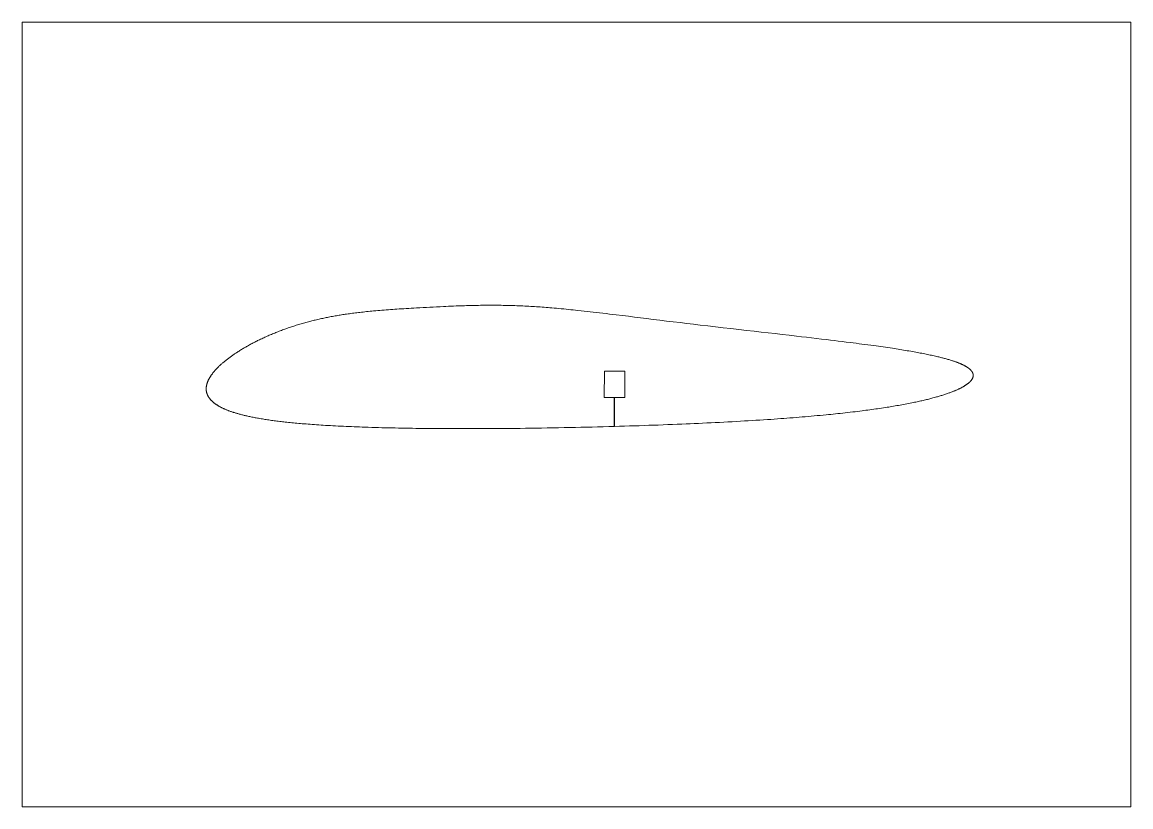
# Paper-space layout 'Sheet' of a CAD drawing. Header units: millimetres. Extents: x 0 to 420, y 0 to 297.
# The model-space entities are those that its viewports show. They can reach past a viewport. Long polylines and large blocks are cut down to what shows.
import ezdxf

# ---------------------------------------------------------------- set-up
doc = ezdxf.new("R2010")
doc.units = ezdxf.units.MM
doc.layers.add('Geometries', color=7, linetype='Continuous')

msp = doc.modelspace()

# ---------------------------------------------------------------- linework, layer by layer
at = {"layer": 'Geometries', "linetype": 'Continuous', "lineweight": 13}
for p, q in [((220.58, 164.91), (220.54, 154.91)), ((228.34, 164.91), (220.58, 164.91)), ((228.31, 154.91), (228.34, 164.91)), ((220.54, 154.91), (224.32, 154.91)), ((224.32, 143.98), (224.32, 154.91)), ((224.43, 154.91), (228.31, 154.91)), ((224.43, 143.98), (224.43, 154.91))]:
    msp.add_line(p, q, dxfattribs=at)
at = {"layer": 'Geometries', "linetype": 'Continuous', "lineweight": 13, "flags": 128}
for points in [[(70.04, 160.27), (70.08, 160.4), (70.12, 160.52), (70.16, 160.64), (70.21, 160.76), (70.25, 160.88), (70.3, 160.99), (70.35, 161.11), (70.4, 161.23), (70.45, 161.34), (70.51, 161.48), (70.58, 161.61), (70.64, 161.75), (70.71, 161.88), (70.78, 162.01), (70.85, 162.14), (70.93, 162.28), (71, 162.41), (71.08, 162.53), (71.16, 162.66), (71.24, 162.79), (71.32, 162.92), (71.41, 163.07), (71.51, 163.21), (71.61, 163.36), (71.72, 163.5), (71.82, 163.65), (71.93, 163.8), (72.04, 163.94), (72.15, 164.08), (72.26, 164.23), (72.37, 164.37), (72.48, 164.5), (72.6, 164.64), (72.71, 164.78), (72.85, 164.94), (72.99, 165.1), (73.13, 165.25), (73.27, 165.41), (73.41, 165.56), (73.55, 165.72), (73.71, 165.88), (73.87, 166.05), (74.03, 166.21), (74.2, 166.38), (74.36, 166.54), (74.53, 166.7), (74.69, 166.86), (74.88, 167.03), (75.06, 167.2), (75.25, 167.37), (75.44, 167.54), (75.62, 167.71), (75.82, 167.87), (76.01, 168.04), (76.2, 168.2), (76.39, 168.37), (76.59, 168.53), (76.78, 168.69), (76.97, 168.84), (77.17, 169), (77.36, 169.15), (77.61, 169.35), (77.87, 169.55), (78.12, 169.74), (78.38, 169.94), (78.64, 170.13), (78.9, 170.31), (79.15, 170.5), (79.41, 170.68), (79.67, 170.87), (79.93, 171.05), (80.2, 171.23), (80.46, 171.41), (80.73, 171.59), (81, 171.77), (81.27, 171.95), (81.54, 172.13), (81.86, 172.33), (82.18, 172.53), (82.49, 172.73), (82.81, 172.93), (83.14, 173.13), (83.46, 173.32), (83.76, 173.5), (84.07, 173.68), (84.37, 173.86), (84.68, 174.04), (84.99, 174.22), (85.35, 174.42), (85.7, 174.62), (86.06, 174.82), (86.42, 175.01), (86.79, 175.21), (87.15, 175.4), (87.51, 175.59), (87.85, 175.77), (88.18, 175.94), (88.52, 176.11), (88.85, 176.28), (89.19, 176.45), (89.53, 176.61), (89.93, 176.81), (90.34, 177), (90.75, 177.2), (91.16, 177.39), (91.57, 177.58), (91.97, 177.76), (92.37, 177.95), (92.78, 178.13), (93.19, 178.31), (93.6, 178.49), (94.01, 178.66), (94.43, 178.84), (94.85, 179.01), (95.26, 179.19), (95.68, 179.35), (96.09, 179.52), (96.5, 179.68), (96.91, 179.85), (97.33, 180.01), (97.76, 180.17), (98.18, 180.33), (98.6, 180.49), (99.03, 180.65), (99.45, 180.8), (99.88, 180.95), (100.31, 181.1), (100.74, 181.26), (101.18, 181.4), (101.61, 181.55), (102.04, 181.7), (102.48, 181.84), (102.91, 181.98), (103.35, 182.12), (103.8, 182.26), (104.26, 182.4), (104.72, 182.54), (105.18, 182.68), (105.64, 182.82), (106.1, 182.95), (106.56, 183.08), (107.02, 183.21), (107.48, 183.34), (107.94, 183.47), (108.41, 183.59), (108.87, 183.71), (109.31, 183.83), (109.74, 183.94), (110.18, 184.05), (110.62, 184.16), (111.06, 184.26), (111.53, 184.37), (111.99, 184.48), (112.46, 184.59), (112.93, 184.69), (113.39, 184.8), (113.86, 184.9), (114.3, 184.99), (114.75, 185.09), (115.19, 185.18), (115.63, 185.27), (116.07, 185.35), (116.57, 185.45), (117.06, 185.54), (117.56, 185.64), (118.06, 185.73), (118.55, 185.81), (119.05, 185.9), (119.54, 185.98), (120.04, 186.07), (120.51, 186.14), (120.99, 186.22), (121.46, 186.29), (121.93, 186.36), (122.41, 186.43), (122.88, 186.5), (123.44, 186.58), (124, 186.66), (124.56, 186.74), (125.12, 186.81), (125.69, 186.88), (126.26, 186.96), (126.83, 187.03), (127.4, 187.09), (127.98, 187.16), (128.55, 187.22), (129.12, 187.29), (129.79, 187.36), (130.46, 187.43), (131.13, 187.5), (131.8, 187.56), (132.47, 187.63), (133.13, 187.69), (133.92, 187.76), (134.71, 187.83), (135.5, 187.9), (136.29, 187.96), (137.11, 188.03), (137.93, 188.09), (138.74, 188.16), (139.56, 188.22), (140.38, 188.28), (141.18, 188.33), (141.98, 188.39), (142.79, 188.44), (143.59, 188.49), (144.54, 188.55), (145.5, 188.61), (146.46, 188.67), (147.41, 188.73), (148.37, 188.78), (149.33, 188.84), (150.61, 188.91), (151.89, 188.98), (153.17, 189.04), (154.45, 189.11), (155.73, 189.18), (157.01, 189.24), (158.3, 189.31), (159.58, 189.37), (160.53, 189.41), (161.49, 189.46), (162.45, 189.5), (163.41, 189.54), (164.36, 189.58), (165.32, 189.61), (166.07, 189.64), (166.82, 189.67), (167.58, 189.69), (168.33, 189.72), (169.08, 189.74), (169.83, 189.76), (170.59, 189.78), (171.34, 189.8), (172.09, 189.81), (172.84, 189.82), (173.6, 189.84), (174.35, 189.84), (175.06, 189.85), (175.77, 189.86), (176.48, 189.86), (177.19, 189.86), (177.9, 189.86), (178.62, 189.86), (179.33, 189.86), (180.05, 189.85), (180.77, 189.84), (181.49, 189.83), (182.21, 189.82), (182.93, 189.81), (183.64, 189.79), (184.4, 189.77), (185.15, 189.75), (185.9, 189.73), (186.65, 189.71), (187.41, 189.68), (188.16, 189.65), (188.91, 189.62), (189.66, 189.59), (190.41, 189.55), (191.17, 189.51), (191.92, 189.47), (192.67, 189.43), (193.38, 189.39), (194.08, 189.34), (194.79, 189.3), (195.5, 189.25), (196.21, 189.2), (196.96, 189.15), (197.71, 189.09), (198.46, 189.03), (199.21, 188.98), (199.96, 188.91), (200.71, 188.85), (201.6, 188.78), (202.48, 188.7), (203.36, 188.62), (204.25, 188.53), (205.15, 188.45), (206.05, 188.36), (206.95, 188.27), (207.85, 188.18), (208.75, 188.09), (209.65, 187.99), (210.55, 187.9), (211.71, 187.77), (212.88, 187.64), (214.04, 187.52), (215.2, 187.38), (216.37, 187.25), (217.53, 187.12), (218.69, 186.98), (219.97, 186.83), (221.25, 186.68), (222.53, 186.53), (223.81, 186.37), (225.08, 186.22), (227.37, 185.94), (229.65, 185.66), (231.93, 185.38), (234.21, 185.1), (236.5, 184.82), (239.04, 184.51), (241.59, 184.2), (244.14, 183.89), (246.68, 183.58), (249.23, 183.28), (251.78, 182.98), (254.33, 182.67), (256.88, 182.37), (259.79, 182.03), (262.7, 181.69), (265.62, 181.35), (268.53, 181.02), (271.44, 180.68), (274.36, 180.35), (277.27, 180.01), (279.94, 179.71), (282.61, 179.4), (285.28, 179.1), (287.95, 178.8), (290.62, 178.49), (293.29, 178.18), (295.2, 177.96), (297.1, 177.74), (299, 177.52), (300.91, 177.3), (302.81, 177.07), (304.71, 176.84), (306.21, 176.66), (307.7, 176.48), (309.19, 176.3), (310.69, 176.11), (312.18, 175.93), (313.68, 175.74), (314.8, 175.6), (315.92, 175.45), (317.04, 175.31), (318.15, 175.16), (319.27, 175.01), (320.39, 174.86), (321.51, 174.71), (322.63, 174.56), (323.51, 174.44), (324.39, 174.31), (325.27, 174.19), (326.14, 174.07), (327.02, 173.94), (327.9, 173.81), (328.78, 173.68), (329.66, 173.55), (330.37, 173.44), (331.08, 173.33), (331.8, 173.22), (332.51, 173.1), (333.22, 172.99), (333.94, 172.87), (334.65, 172.76), (335.3, 172.65), (335.96, 172.54), (336.61, 172.43), (337.26, 172.31), (337.92, 172.2), (338.57, 172.08), (339.13, 171.98), (339.68, 171.87), (340.24, 171.77), (340.8, 171.66), (341.36, 171.56), (341.91, 171.45), (342.47, 171.33), (342.98, 171.23), (343.49, 171.13), (344, 171.02), (344.51, 170.91), (345.02, 170.8), (345.53, 170.69), (345.96, 170.59), (346.39, 170.49), (346.83, 170.39), (347.26, 170.28), (347.69, 170.18), (348.03, 170.09), (348.37, 170.01), (348.71, 169.92), (349.05, 169.83), (349.39, 169.74), (349.72, 169.65), (350.06, 169.56), (350.4, 169.47), (350.73, 169.37), (351.07, 169.27), (351.4, 169.17), (351.73, 169.07), (352.05, 168.97), (352.38, 168.87), (352.62, 168.79), (352.86, 168.71), (353.09, 168.63), (353.33, 168.55), (353.57, 168.47), (353.8, 168.38), (354.04, 168.3), (354.25, 168.22), (354.47, 168.14), (354.68, 168.06), (354.89, 167.97), (355.11, 167.88), (355.32, 167.8), (355.5, 167.72), (355.68, 167.64), (355.86, 167.56), (356.04, 167.48), (356.21, 167.4), (356.39, 167.31), (356.57, 167.22), (356.73, 167.14), (356.88, 167.06), (357.04, 166.97), (357.2, 166.89), (357.36, 166.8), (357.51, 166.71)], [(357.51, 166.71), (357.62, 166.65), (357.73, 166.58), (357.83, 166.52), (357.93, 166.46), (358.03, 166.39), (358.12, 166.33), (358.22, 166.27), (358.31, 166.2), (358.4, 166.14), (358.49, 166.07), (358.57, 166.01), (358.66, 165.94), (358.74, 165.88), (358.82, 165.81), (358.9, 165.75), (358.97, 165.68), (359.05, 165.61), (359.12, 165.55), (359.19, 165.48), (359.26, 165.41), (359.32, 165.35), (359.39, 165.28), (359.45, 165.21), (359.5, 165.15), (359.56, 165.09), (359.61, 165.03), (359.66, 164.97), (359.7, 164.9), (359.75, 164.84), (359.8, 164.77), (359.84, 164.7), (359.88, 164.64), (359.93, 164.57), (359.96, 164.5), (360, 164.43), (360.04, 164.36), (360.07, 164.3), (360.09, 164.23), (360.12, 164.17), (360.14, 164.1), (360.17, 164.04), (360.19, 163.98), (360.2, 163.91), (360.22, 163.85), (360.24, 163.78), (360.25, 163.72), (360.26, 163.65), (360.27, 163.59), (360.28, 163.53), (360.28, 163.47), (360.29, 163.4), (360.29, 163.34), (360.29, 163.28)], [(224.32, 143.98), (222.21, 143.92), (220.1, 143.86), (218, 143.81), (215.89, 143.76), (213.78, 143.71), (211.68, 143.66), (209.57, 143.61), (207.42, 143.56), (205.28, 143.52), (203.13, 143.48), (200.99, 143.44), (198.84, 143.41), (196.7, 143.37), (194.67, 143.34), (192.65, 143.31), (190.63, 143.29), (188.61, 143.26), (186.58, 143.24), (184.9, 143.22), (183.21, 143.21), (181.53, 143.19), (179.84, 143.18), (178.15, 143.17), (176.47, 143.16), (174.88, 143.15), (173.29, 143.15), (171.7, 143.14), (170.11, 143.14), (168.52, 143.14), (166.84, 143.14), (165.15, 143.14), (163.46, 143.14), (161.78, 143.15), (160.09, 143.16), (158.41, 143.17), (156.82, 143.18), (155.23, 143.19), (153.64, 143.21), (152.05, 143.23), (150.46, 143.24), (149.13, 143.26), (147.81, 143.28), (146.49, 143.3), (145.16, 143.32), (143.84, 143.34), (142.51, 143.37), (141.26, 143.4), (140.02, 143.42), (138.77, 143.45), (137.52, 143.48), (136.27, 143.51), (134.98, 143.55), (133.7, 143.58), (132.41, 143.62), (131.12, 143.66), (129.84, 143.7), (128.83, 143.74), (127.81, 143.78), (126.8, 143.81), (125.79, 143.85), (124.78, 143.9), (123.77, 143.94), (122.76, 143.98), (121.75, 144.03), (120.74, 144.08), (119.73, 144.13), (118.74, 144.18), (117.75, 144.23), (116.75, 144.29), (115.76, 144.34), (114.92, 144.39), (114.08, 144.44), (113.24, 144.5), (112.4, 144.55), (111.56, 144.61), (110.72, 144.67), (109.92, 144.72), (109.13, 144.78), (108.34, 144.84), (107.55, 144.91), (106.75, 144.97), (106.09, 145.03), (105.43, 145.08), (104.77, 145.14), (104.11, 145.2), (103.46, 145.26), (102.8, 145.32), (102.17, 145.38), (101.55, 145.45), (100.93, 145.51), (100.31, 145.58), (99.69, 145.64), (99.16, 145.7), (98.62, 145.76), (98.09, 145.82), (97.56, 145.89), (97.03, 145.95), (96.49, 146.02), (95.99, 146.08), (95.49, 146.15), (94.99, 146.21), (94.49, 146.28), (93.99, 146.35), (93.49, 146.42), (92.99, 146.5), (92.49, 146.57), (91.99, 146.65), (91.49, 146.73), (91, 146.81), (90.51, 146.89), (90.02, 146.97), (89.53, 147.06), (89.11, 147.13), (88.7, 147.21), (88.28, 147.29), (87.87, 147.36), (87.46, 147.45), (87.04, 147.53), (86.65, 147.61), (86.26, 147.69), (85.88, 147.77), (85.49, 147.86), (85.1, 147.94), (84.78, 148.02), (84.45, 148.09), (84.13, 148.17), (83.81, 148.25), (83.49, 148.33), (83.17, 148.41), (82.87, 148.49), (82.56, 148.57), (82.26, 148.65), (81.96, 148.73), (81.66, 148.82), (81.4, 148.89), (81.15, 148.97), (80.89, 149.05), (80.63, 149.13), (80.38, 149.21), (80.12, 149.29), (79.88, 149.37), (79.64, 149.44), (79.4, 149.53), (79.16, 149.61), (78.93, 149.69), (78.69, 149.78), (78.45, 149.87), (78.21, 149.95), (77.98, 150.05), (77.74, 150.14), (77.51, 150.23), (77.28, 150.32), (77.05, 150.42), (76.82, 150.52), (76.63, 150.6), (76.44, 150.69), (76.25, 150.78), (76.05, 150.86), (75.86, 150.96), (75.67, 151.05), (75.5, 151.14), (75.32, 151.23), (75.14, 151.32), (74.97, 151.41), (74.79, 151.51), (74.65, 151.59), (74.51, 151.67), (74.36, 151.75), (74.22, 151.84), (74.08, 151.93), (73.94, 152.01), (73.81, 152.1), (73.68, 152.18), (73.55, 152.27), (73.42, 152.36), (73.29, 152.45), (73.16, 152.54), (73.03, 152.63), (72.9, 152.73), (72.77, 152.83), (72.65, 152.93), (72.55, 153.01), (72.45, 153.09), (72.35, 153.17), (72.26, 153.25), (72.16, 153.34), (72.07, 153.42), (71.98, 153.51), (71.88, 153.59), (71.79, 153.68), (71.7, 153.77), (71.62, 153.86), (71.53, 153.95), (71.45, 154.04), (71.37, 154.13), (71.28, 154.23), (71.2, 154.33), (71.12, 154.42), (71.04, 154.52), (70.96, 154.62), (70.89, 154.72), (70.82, 154.83), (70.75, 154.93), (70.68, 155.03), (70.63, 155.12), (70.57, 155.2), (70.52, 155.28), (70.47, 155.37), (70.43, 155.46), (70.38, 155.54), (70.34, 155.63), (70.29, 155.72), (70.25, 155.81), (70.2, 155.91), (70.16, 156.02), (70.12, 156.12), (70.07, 156.23), (70.04, 156.34), (70, 156.45), (69.96, 156.56), (69.93, 156.66), (69.91, 156.76), (69.88, 156.86), (69.86, 156.96), (69.83, 157.07), (69.81, 157.17), (69.79, 157.27), (69.78, 157.38), (69.76, 157.48), (69.75, 157.59), (69.74, 157.69), (69.73, 157.8), (69.72, 157.89), (69.72, 157.99), (69.71, 158.09), (69.71, 158.19), (69.71, 158.29), (69.71, 158.4), (69.72, 158.5), (69.72, 158.61), (69.73, 158.71), (69.74, 158.82), (69.75, 158.92), (69.76, 159.02), (69.78, 159.12), (69.79, 159.22), (69.81, 159.31), (69.83, 159.41), (69.85, 159.54), (69.88, 159.66), (69.91, 159.78), (69.94, 159.91), (69.97, 160.03), (70.01, 160.15), (70.04, 160.27)], [(354.9, 158.19), (355.08, 158.27), (355.25, 158.36), (355.43, 158.44), (355.6, 158.53), (355.77, 158.62), (355.94, 158.71), (356.11, 158.8), (356.27, 158.89), (356.43, 158.98), (356.58, 159.06), (356.73, 159.15), (356.89, 159.25), (357.04, 159.34), (357.17, 159.42), (357.3, 159.5), (357.42, 159.58), (357.55, 159.67), (357.68, 159.76), (357.8, 159.84), (357.93, 159.93), (358.04, 160.01), (358.15, 160.1), (358.26, 160.18), (358.37, 160.27), (358.48, 160.36), (358.59, 160.45), (358.68, 160.52), (358.77, 160.6), (358.86, 160.68), (358.95, 160.77), (359.03, 160.85), (359.1, 160.91), (359.16, 160.98), (359.23, 161.05), (359.29, 161.12), (359.35, 161.19), (359.41, 161.26), (359.47, 161.33), (359.53, 161.41), (359.59, 161.48), (359.65, 161.56), (359.7, 161.64), (359.75, 161.71), (359.8, 161.79), (359.85, 161.87), (359.89, 161.94), (359.93, 162.01), (359.97, 162.08), (360, 162.15), (360.03, 162.22), (360.07, 162.29), (360.1, 162.36), (360.12, 162.43), (360.15, 162.5), (360.17, 162.57), (360.19, 162.64), (360.21, 162.71), (360.23, 162.78), (360.24, 162.85), (360.26, 162.92), (360.27, 162.99), (360.27, 163.05), (360.28, 163.11), (360.28, 163.17), (360.29, 163.22), (360.29, 163.28)], [(354.9, 158.19), (354.67, 158.08), (354.44, 157.97), (354.21, 157.86), (353.98, 157.76), (353.74, 157.66), (353.51, 157.56), (353.28, 157.46), (353.05, 157.37), (352.82, 157.27), (352.54, 157.16), (352.27, 157.05), (351.99, 156.95), (351.71, 156.84), (351.43, 156.74), (351.15, 156.64), (350.81, 156.52), (350.47, 156.4), (350.14, 156.28), (349.8, 156.17), (349.46, 156.06), (349.12, 155.95), (348.79, 155.84), (348.45, 155.74), (348.12, 155.63), (347.78, 155.53), (347.43, 155.43), (347.09, 155.33), (346.75, 155.23), (346.4, 155.13), (345.95, 155), (345.5, 154.88), (345.05, 154.76), (344.64, 154.65), (344.24, 154.54), (343.84, 154.44), (343.43, 154.34), (343.02, 154.24), (342.62, 154.14), (342.18, 154.03), (341.73, 153.92), (341.29, 153.82), (340.84, 153.72), (340.4, 153.62), (339.95, 153.52), (339.51, 153.42), (339.02, 153.31), (338.53, 153.21), (338.04, 153.11), (337.54, 153.01), (337.05, 152.91), (336.42, 152.78), (335.8, 152.66), (335.17, 152.54), (334.54, 152.42), (333.91, 152.3), (333.28, 152.18), (332.65, 152.07), (332.02, 151.96), (331.39, 151.85), (330.76, 151.74), (330.13, 151.64), (329.5, 151.53), (328.89, 151.43), (328.27, 151.33), (327.65, 151.23), (327.03, 151.14), (326.29, 151.02), (325.55, 150.91), (324.81, 150.8), (324.07, 150.7), (323.34, 150.59), (322.6, 150.49), (321.86, 150.38), (321.12, 150.28), (320.38, 150.18), (319.64, 150.09), (318.9, 149.99), (318.16, 149.9), (317.28, 149.79), (316.41, 149.68), (315.54, 149.57), (314.66, 149.47), (313.72, 149.36), (312.78, 149.25), (311.83, 149.14), (310.89, 149.04), (309.94, 148.93), (309, 148.83), (308.11, 148.74), (307.22, 148.65), (306.32, 148.56), (305.43, 148.47), (304.54, 148.38), (303.4, 148.27), (302.27, 148.17), (301.13, 148.06), (299.99, 147.96), (298.85, 147.86), (297.71, 147.76), (296.58, 147.66), (295.44, 147.56), (294.3, 147.47), (293.16, 147.38), (292.02, 147.29), (290.88, 147.2), (289.74, 147.11), (288.6, 147.03), (287.35, 146.94), (286.09, 146.85), (284.84, 146.76), (283.59, 146.67), (282.33, 146.59), (280.88, 146.49), (279.43, 146.4), (277.98, 146.3), (276.53, 146.21), (275.08, 146.13), (273.62, 146.04), (272.17, 145.96), (270.57, 145.87), (268.98, 145.78), (267.38, 145.69), (265.78, 145.61), (264.18, 145.53), (262.59, 145.45), (260.99, 145.37), (259.39, 145.29), (257.79, 145.22), (256.2, 145.14), (254.63, 145.07), (253.06, 145), (251.49, 144.94), (249.92, 144.87), (248.13, 144.8), (246.35, 144.73), (244.57, 144.66), (242.78, 144.59), (241, 144.52), (239.21, 144.46), (237.43, 144.4), (235.64, 144.33), (233.77, 144.27), (231.91, 144.21), (230.04, 144.15), (228.17, 144.09), (226.3, 144.04), (224.43, 143.98)]]:
    msp.add_lwpolyline(points, dxfattribs=at)

psp = doc.layouts.new('Sheet')

# ---------------------------------------------------------------- viewports
at = {"layer": '0'}
psp.add_viewport(center=(210, 148.5), size=(420, 297), view_center_point=(210, 148.5), view_height=297, dxfattribs=at)

doc.saveas('drawing.dxf')
